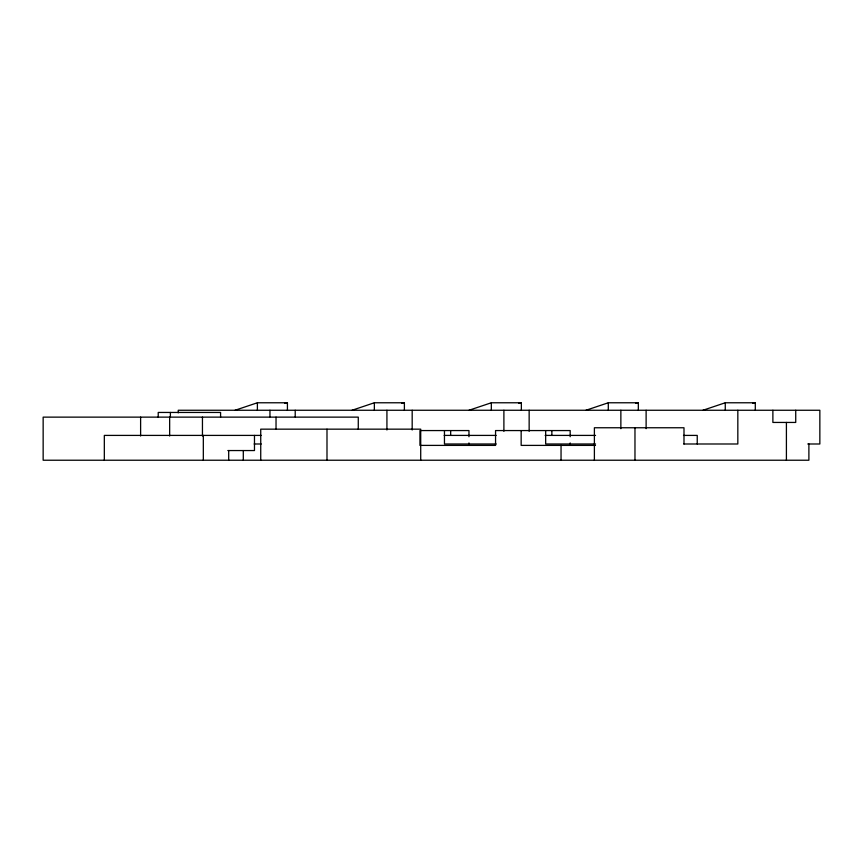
<?xml version="1.0" encoding="UTF-8"?>
<svg xmlns="http://www.w3.org/2000/svg" width="863" height="863" viewBox="0 0 863 863"><rect width="100%" height="100%" fill="white"/><g stroke="black" fill="none" stroke-linecap="round" stroke-linejoin="round"><path stroke-width="1.29" d="M235.081 410.259L257.39 402.773L287.422 402.773L287.422 410.259M352.05 410.259L374.359 402.773L404.391 402.773L404.391 410.259M469.019 410.259L491.327 402.773L521.36 402.773L521.36 410.259M585.988 410.259L608.296 402.773L638.329 402.773L638.329 410.259M702.957 410.259L725.265 402.773L755.298 402.773L755.298 410.259M284.876 403.366L287.422 402.773M401.845 403.366L404.391 402.773M518.814 403.366L521.36 402.773M635.783 403.366L638.329 402.773M752.752 403.366L755.298 402.773M261.273 435.405L104.326 435.405L104.326 460.227M444.175 435.405L496.193 435.405M545.136 435.405L595.556 435.405M683.496 435.405L697.239 435.405L697.239 443.992M254.132 443.992L261.273 443.992M496.193 443.992L444.456 443.992L444.456 430.561M595.556 443.992L545.664 443.992L545.664 430.561M683.776 443.992L737.833 443.992L737.833 410.259M807.779 443.992L819.85 443.992L819.85 410.259L178.242 410.259L178.242 412.892M595.492 445.394L521.155 445.394L521.155 430.561M227.832 450.551L254.477 450.551L254.477 435.405M808.89 443.992L808.89 460.227L43.15 460.227L43.15 417.131L358.274 417.131L358.274 429.256M795.729 410.259L795.729 422.439L772.881 422.439L772.881 410.259M786.409 422.439L786.409 460.227M725.265 402.773L725.265 410.259M683.992 443.992L683.992 427.757L594.391 427.757L594.391 460.227M646.117 410.259L646.117 428.674M634.974 427.757L634.974 460.227M620.864 410.259L620.864 428.674M608.296 402.773L608.296 410.259M570.173 436.743L570.173 430.561L495.556 430.561L495.556 445.394L419.947 445.394L419.947 430.561L468.965 430.561L468.965 436.743M570.173 442.924L570.173 445.394M561.047 445.394L561.047 460.227M551.867 430.561L551.867 435.405M529.148 410.259L529.148 431.306M503.895 410.259L503.895 431.306M491.327 402.773L491.327 410.259M468.965 442.924L468.965 445.394M450.669 430.561L450.669 435.405M420.713 460.227L420.713 429.159L260.734 429.159L260.734 460.227M412.18 410.259L412.18 429.99M386.926 410.259L386.926 429.99M374.359 402.773L374.359 410.259M326.991 429.159L326.991 460.227M295.211 410.259L295.211 416.84M276.031 417.131L276.031 428.879M269.957 410.259L269.957 416.84M257.39 402.773L257.39 410.259M243.301 450.551L243.301 460.227M228.695 450.551L228.695 460.227M220.583 417.131L220.583 412.449L158.22 412.449L158.22 417.131M203.323 435.405L203.323 460.227M202.449 417.131L202.449 435.988M170.389 412.449L170.389 417.131M169.655 417.131L169.655 435.988M140.615 417.131L140.615 435.988"/></g></svg>
